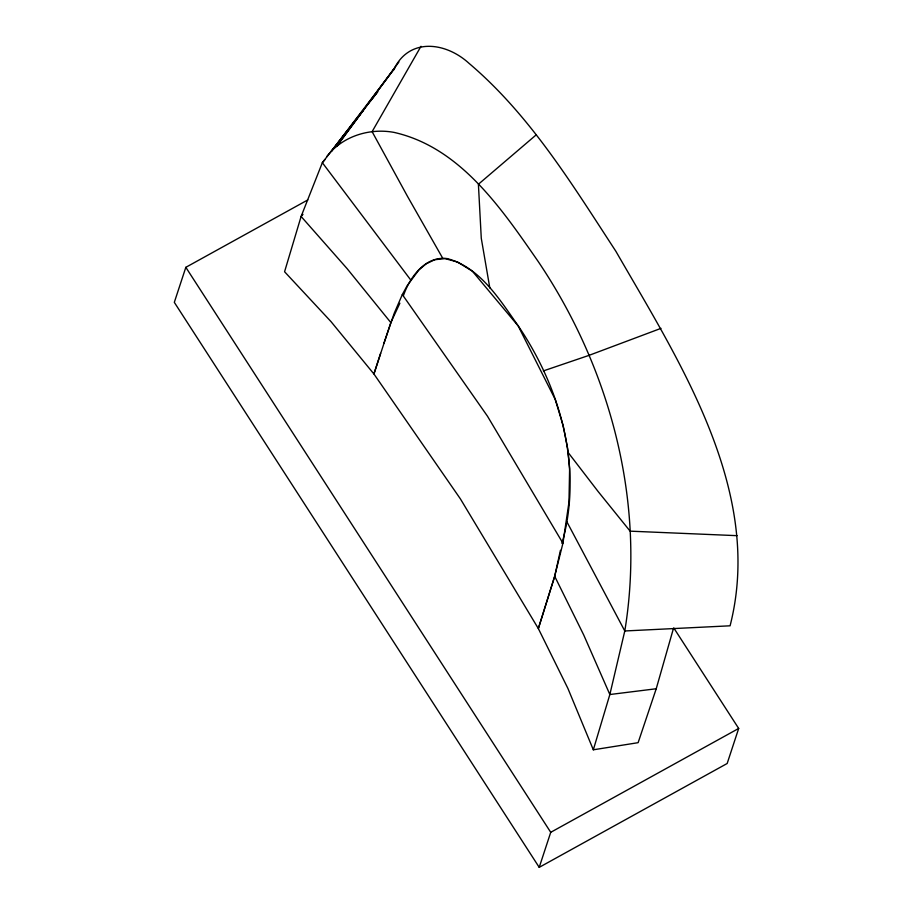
<?xml version="1.0" encoding="UTF-8"?>
<svg xmlns="http://www.w3.org/2000/svg" width="913" height="913" viewBox="0 0 913 913"><rect width="100%" height="100%" fill="white"/><g stroke="black" fill="none" stroke-linecap="round" stroke-linejoin="round"><path stroke-width="1.37" d="M561.94 543.475C583.213 468.814 560.822 388.721 518.242 325.884C499.742 299.704 480.192 267.418 447.267 258.596C425.321 255.663 409.811 277.255 403.489 295.458M673.406 628.589L656.23 688.756L638.119 742.68L593.324 749.801L567.897 688.413L538.35 628.578L554.568 576.662L562.933 543.235L568.97 502.253L569.621 468.711L567.692 448.66L563.161 425.572L555.23 399.46L518.219 325.998L472.432 271.252L457.493 261.974L444.951 258.607L434.645 259.737L426.12 263.846L418.919 269.917L407.232 285.586L402.325 294.557L394.279 313.125L383.951 343.162M362.666 110.85L322.346 162.697L301.107 216.461L284.571 271.743L330.951 321.547L373.919 373.976L460.414 498.909L538.35 628.578L554.693 576.297L560.434 550.311M593.324 749.801L609.85 694.519L624.789 630.974C645.902 502.333 610.58 368.955 538.236 261.563C501.751 209.043 460.529 147.37 394.051 132.396C369.297 127.797 341.976 136.379 326.58 156.831M380.595 353.377L373.919 373.976L390.821 322.586L399.871 303.207M307.818 199.924L185.83 267.326L174.315 302.351L539.218 867.35L727.17 763.496L738.685 728.46L673.748 627.904M539.218 867.35L550.733 832.314L738.685 728.46M393.389 70.438C408.282 37.319 445.327 41.633 469.065 63.374C530.191 115.198 572.474 184.883 615.876 251.292C679.854 362.461 764.352 491.559 730.08 625.804L624.789 630.974L566.779 521.597M420.996 46.289L372.105 131.655L407.495 196.363L442.737 258.276M398.901 61.993L336.566 146.491L394.678 68.167L331.305 151.41L347.933 130.045M349.69 127.797L362.815 110.93M370.689 100.818L377.697 91.825M367.939 104.116L377.617 91.779M325.108 159.433L322.346 162.697L410.724 279.971M302.979 214.361L301.107 216.461L347.111 268.639L390.821 322.586M536.079 134.953L478.401 184.255L481.277 238.27L489.825 287.983M660.989 328.36L588.931 355.397L543.372 370.906M656.23 688.756L609.85 694.519L583.727 634.991L554.693 576.297M737.065 535.669L630.13 531.161L598.083 491.468L568.365 452.802M402.325 294.557L487.485 416.214L562.933 543.235M185.83 267.326L550.733 832.314"/></g></svg>
